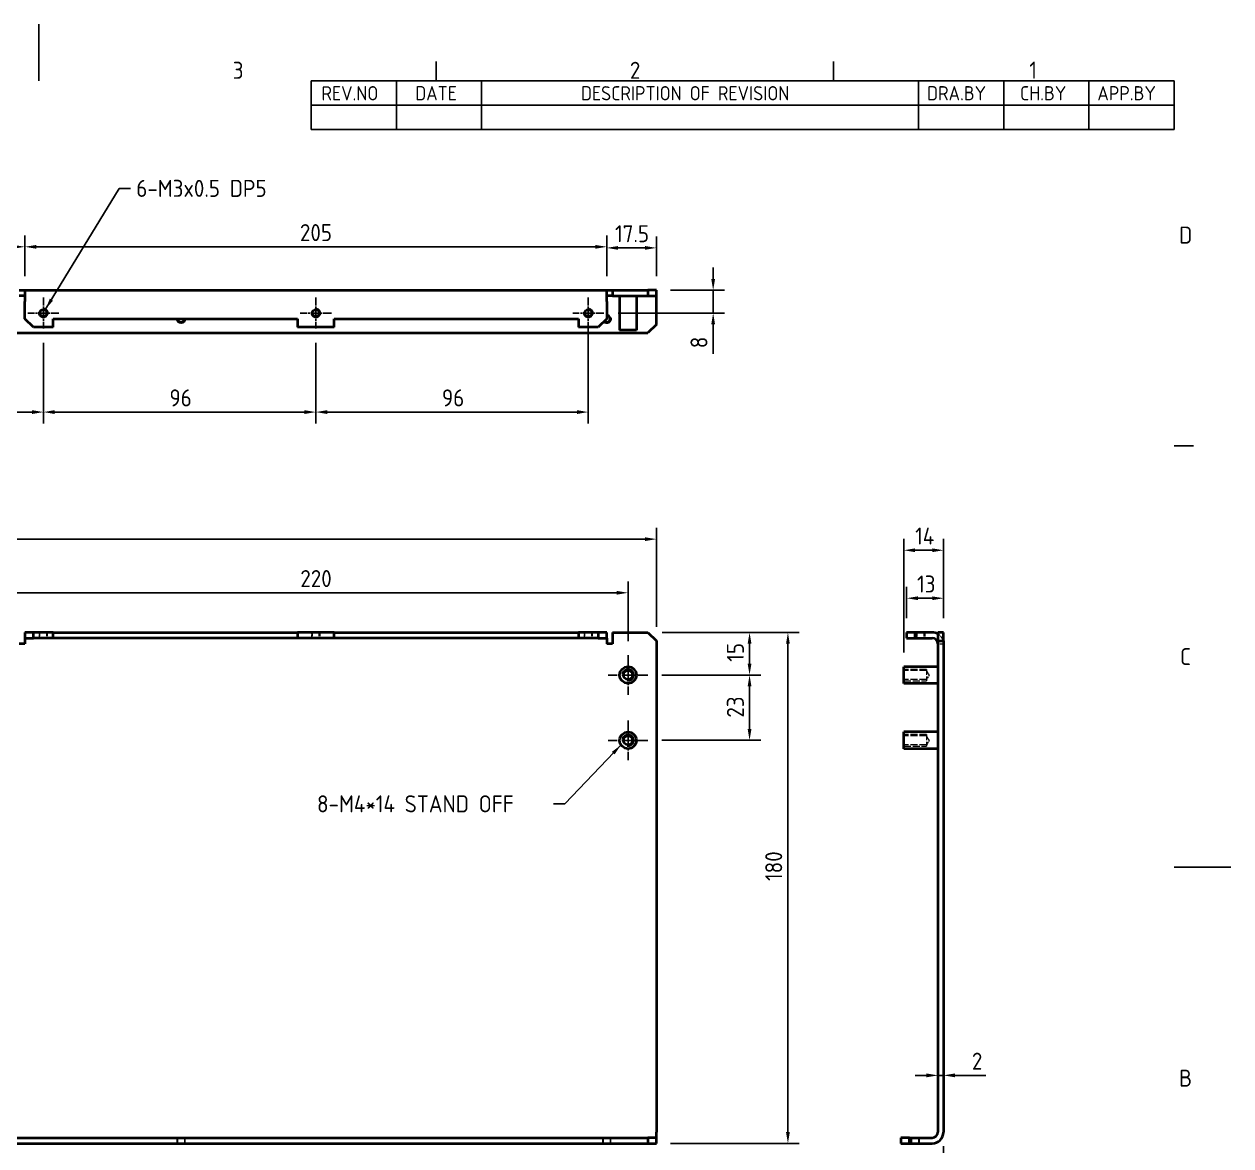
# Model space of a CAD drawing. Header units: millimetres. Extents: x 0 to 840, y 0 to 594.
# Drawn here: x 414.8 to 840, y 198.9 to 594 of the extents above; entities that cross this region are included whole.
import ezdxf

# ---------------------------------------------------------------- set-up
doc = ezdxf.new("R2010")
doc.units = ezdxf.units.MM
doc.header["$LTSCALE"] = 2
doc.linetypes.add('CHAIN', pattern=[0.3543, 0.2362, -0.0295, 0.0591, -0.0295])
doc.linetypes.add('DASHED', pattern=[0.2067, 0.1654, -0.0413])
doc.layers.get('0').update_dxf_attribs({"color": 3, "lineweight": 25})
for name, color, linetype, lineweight in [('가려진 것(ISO)', 2, 'DASHED', 18), ('가시적인 것(ISO)', 3, 'Continuous', 40), ('가시적인 좁은 것(ISO)', 3, 'Continuous', 35), ('경계(ISO)', 7, 'Continuous', 25), ('기호(ISO)', 5, 'Continuous', 25), ('중심 표식(ISO)', 1, 'Continuous', 25), ('치수(ISO)', 2, 'Continuous', 25)]:
    doc.layers.add(name, color=color, linetype=linetype, lineweight=lineweight)
doc.styles.add('ISO ProportionalPSTEK', font='isocp.shx')
doc.styles.add('문자 텍스트_PSTEK_POSCO', font='isocp.shx')
doc.styles.add('치수 텍스트_PSTEK_POSCO', font='isocp.shx')
doc.dimstyles.new('치수_PSTEK_POSCO', dxfattribs={"dimscale": 2, "dimtxt": 3, "dimasz": 2, "dimexe": 2, "dimexo": 2.5, "dimgap": 1, "dimtad": 1, "dimrnd": 1e-08, "dimdsep": 46, "dimtxsty": '치수 텍스트_PSTEK_POSCO', "dimcen": 0.09, "dimdle": 10, "dimclrd": 7, "dimclre": 7, "dimclrt": 2, "dimadec": 1, "dimazin": 2, "dimtfac": 1, "dimtmove": 0, "dimatfit": 3, "dimfxl": 0, "dimtolj": 1, "dimlwd": -1, "dimlwe": -1, "dimarcsym": 0})
doc.dimstyles.new('치수_PSTEK_POSCO$7', dxfattribs={"dimscale": 2, "dimtxt": 3, "dimasz": 2, "dimexe": 2, "dimexo": 2.5, "dimgap": 1, "dimtad": 1, "dimrnd": 1e-08, "dimdsep": 46, "dimtxsty": '치수 텍스트_PSTEK_POSCO', "dimcen": 0.09, "dimdle": 10, "dimclrd": 7, "dimclre": 7, "dimclrt": 2, "dimadec": 1, "dimazin": 2, "dimtfac": 1, "dimtmove": 0, "dimatfit": 3, "dimfxl": 0, "dimtolj": 1, "dimlwd": -1, "dimlwe": -1, "dimarcsym": 0})

# ---------------------------------------------------------------- blocks, each defined once
blk = doc.blocks.new('경계 Default Border')
at = {"layer": '경계(ISO)'}
for p, q in [((280, 287), (280, 290.4)), ((350, 287), (350, 290.4)), ((410, 222.75), (413.4, 222.75))]:
    blk.add_line(p, q, dxfattribs=at)
at = {"layer": '경계(ISO)', "flags": 128}
for points in [[(210, 297), (210, 287)], [(420, 148.5), (410, 148.5)]]:
    blk.add_lwpolyline(points, dxfattribs=at)
at = {"layer": '경계(ISO)', "color": 2, "char_height": 3, "attachment_point": 7, "style": '문자 텍스트_PSTEK_POSCO'}
for s, insert in [('3', (244.17, 287.37)), ('2', (314.13, 287.37)), ('1', (384.49, 287.4)), ('D', (410.88, 258.35)), ('C', (411.04, 184.1)), ('B', (410.88, 109.85))]:
    blk.add_mtext(s, dxfattribs=dict(at, insert=insert))
blk = doc.blocks.new('리비전 내역')
at = {"layer": '기호(ISO)'}
for p, q in [((258, 287), (410, 287)), ((258, 287), (258, 282.72)), ((273, 287), (273, 282.72)), ((288, 287), (288, 282.72)), ((365, 287), (365, 282.72)), ((380, 287), (380, 282.72)), ((395, 287), (395, 282.72)), ((410, 287), (410, 282.72)), ((258, 282.72), (410, 282.72)), ((258, 282.72), (258, 278.44)), ((273, 282.72), (273, 278.44)), ((288, 282.72), (288, 278.44)), ((365, 282.72), (365, 278.44)), ((380, 282.72), (380, 278.44)), ((395, 282.72), (395, 278.44)), ((410, 282.72), (410, 278.44)), ((258, 278.44), (410, 278.44))]:
    blk.add_line(p, q, dxfattribs=at)
at = {"layer": '기호(ISO)', "color": 2, "char_height": 2.5, "attachment_point": 7, "style": 'ISO ProportionalPSTEK'}
for s, insert in [('REV.NO', (259.79, 283.58)), ('DATE', (276.31, 283.58)), ('DESCRIPTION OF REVISION', (305.51, 283.58)), ('DRA.BY', (366.48, 283.58)), ('CH.BY', (382.86, 283.58)), ('APP.BY', (396.48, 283.58))]:
    blk.add_mtext(s, dxfattribs=dict(at, insert=insert))
blk = doc.blocks.new('*D25')
at = {"layer": 'Defpoints', "color": 0}
for p in [(627.6, 393.69), (407.6, 371.66), (627.6, 371.66)]:
    blk.add_point(p, dxfattribs=at)
at = {"layer": '치수(ISO)', "color": 7}
for p, q in [((407.6, 376.66), (407.6, 397.69)), ((627.6, 376.66), (627.6, 397.69)), ((411.6, 393.69), (623.6, 393.69))]:
    blk.add_line(p, q, dxfattribs=at)
for points in [[(411.6, 394.36), (411.6, 393.03), (407.6, 393.69)], [(623.6, 394.36), (623.6, 393.03), (627.6, 393.69)]]:
    blk.add_solid(points, dxfattribs=at)
at = {"layer": '치수(ISO)', "color": 2, "insert": (512.14, 398.69), "char_height": 6, "attachment_point": 4, "style": '치수 텍스트_PSTEK_POSCO'}
blk.add_mtext('\\A1;220', dxfattribs=at)
blk = doc.blocks.new('*D29')
at = {"layer": 'Defpoints', "color": 0}
for p in [(738.76, 203.71), (723.76, 199.71), (738.76, 182.34)]:
    blk.add_point(p, dxfattribs=at)
at = {"layer": '치수(ISO)', "color": 7}
for p, q in [((738.76, 198.71), (738.76, 178.34)), ((723.76, 194.71), (723.76, 178.34)), ((727.76, 182.34), (734.76, 182.34))]:
    blk.add_line(p, q, dxfattribs=at)
for points in [[(727.76, 183.01), (727.76, 181.67), (723.76, 182.34)], [(734.76, 183.01), (734.76, 181.67), (738.76, 182.34)]]:
    blk.add_solid(points, dxfattribs=at)
at = {"layer": '치수(ISO)', "color": 2, "insert": (728.43, 187.34), "char_height": 6, "attachment_point": 4, "style": '치수 텍스트_PSTEK_POSCO'}
blk.add_mtext('\\A1;15', dxfattribs=at)
blk = doc.blocks.new('*D30')
at = {"layer": 'Defpoints', "color": 0}
for p in [(634.6, 379.71), (670.42, 379.71), (634.55, 364.71)]:
    blk.add_point(p, dxfattribs=at)
at = {"layer": '치수(ISO)', "color": 7}
for p, q in [((639.6, 379.71), (674.42, 379.71)), ((670.42, 368.71), (670.42, 375.71)), ((639.55, 364.71), (674.42, 364.71))]:
    blk.add_line(p, q, dxfattribs=at)
for points in [[(669.75, 375.71), (671.09, 375.71), (670.42, 379.71)], [(669.75, 368.71), (671.09, 368.71), (670.42, 364.71)]]:
    blk.add_solid(points, dxfattribs=at)
at = {"layer": '치수(ISO)', "color": 2, "insert": (665.42, 369.38), "char_height": 6, "attachment_point": 4, "rotation": 90, "style": '치수 텍스트_PSTEK_POSCO'}
blk.add_mtext('\\A1;15', dxfattribs=at)
blk = doc.blocks.new('*D31')
at = {"layer": 'Defpoints', "color": 0}
for p in [(634.55, 364.71), (634.55, 341.71), (670.42, 341.71)]:
    blk.add_point(p, dxfattribs=at)
at = {"layer": '치수(ISO)', "color": 7}
for p, q in [((639.55, 364.71), (674.42, 364.71)), ((670.42, 360.71), (670.42, 345.71)), ((639.55, 341.71), (674.42, 341.71))]:
    blk.add_line(p, q, dxfattribs=at)
for points in [[(669.75, 360.71), (671.09, 360.71), (670.42, 364.71)], [(669.75, 345.71), (671.09, 345.71), (670.42, 341.71)]]:
    blk.add_solid(points, dxfattribs=at)
at = {"layer": '치수(ISO)', "color": 2, "insert": (665.42, 349.71), "char_height": 6, "attachment_point": 4, "rotation": 90, "style": '치수 텍스트_PSTEK_POSCO'}
blk.add_mtext('\\A1;23', dxfattribs=at)
blk = doc.blocks.new('*D34')
at = {"layer": 'Defpoints', "color": 0}
for p in [(415.1, 515.56), (375.1, 500.24), (415.1, 500.24)]:
    blk.add_point(p, dxfattribs=at)
at = {"layer": '치수(ISO)', "color": 7}
for p, q in [((375.1, 505.24), (375.1, 519.56)), ((415.1, 505.24), (415.1, 519.56)), ((379.1, 515.56), (411.1, 515.56))]:
    blk.add_line(p, q, dxfattribs=at)
for points in [[(379.1, 516.22), (379.1, 514.89), (375.1, 515.56)], [(411.1, 516.22), (411.1, 514.89), (415.1, 515.56)]]:
    blk.add_solid(points, dxfattribs=at)
at = {"layer": '치수(ISO)', "color": 2, "insert": (391.49, 520.56), "char_height": 6, "attachment_point": 4, "style": '치수 텍스트_PSTEK_POSCO'}
blk.add_mtext('\\A1;40', dxfattribs=at)
blk = doc.blocks.new('*D38')
at = {"layer": 'Defpoints', "color": 0}
for p in [(421.6, 486.74), (517.6, 486.74), (517.6, 457.34)]:
    blk.add_point(p, dxfattribs=at)
at = {"layer": '치수(ISO)', "color": 7}
for p, q in [((421.6, 481.74), (421.6, 453.34)), ((517.6, 481.74), (517.6, 453.34)), ((425.6, 457.34), (513.6, 457.34))]:
    blk.add_line(p, q, dxfattribs=at)
for points in [[(425.6, 458.01), (425.6, 456.67), (421.6, 457.34)], [(513.6, 458.01), (513.6, 456.67), (517.6, 457.34)]]:
    blk.add_solid(points, dxfattribs=at)
at = {"layer": '치수(ISO)', "color": 2, "insert": (466.02, 462.34), "char_height": 6, "attachment_point": 4, "style": '치수 텍스트_PSTEK_POSCO'}
blk.add_mtext('\\A1;96', dxfattribs=at)
blk = doc.blocks.new('*D39')
at = {"layer": 'Defpoints', "color": 0}
for p in [(613.6, 492.24), (517.6, 486.74), (613.6, 457.34)]:
    blk.add_point(p, dxfattribs=at)
at = {"layer": '치수(ISO)', "color": 7}
for p, q in [((613.6, 487.24), (613.6, 453.34)), ((517.6, 481.74), (517.6, 453.34)), ((521.6, 457.34), (609.6, 457.34))]:
    blk.add_line(p, q, dxfattribs=at)
for points in [[(521.6, 458.01), (521.6, 456.67), (517.6, 457.34)], [(609.6, 458.01), (609.6, 456.67), (613.6, 457.34)]]:
    blk.add_solid(points, dxfattribs=at)
at = {"layer": '치수(ISO)', "color": 2, "insert": (562.02, 462.34), "char_height": 6, "attachment_point": 4, "style": '치수 텍스트_PSTEK_POSCO'}
blk.add_mtext('\\A1;96', dxfattribs=at)
blk = doc.blocks.new('*D40')
at = {"layer": 'Defpoints', "color": 0}
for p in [(637.6, 500.24), (619.1, 492.24), (657.6, 492.24)]:
    blk.add_point(p, dxfattribs=at)
at = {"layer": '치수(ISO)', "color": 7}
for p, q in [((657.6, 504.24), (657.6, 508.24)), ((642.6, 500.24), (661.6, 500.24)), ((657.6, 500.24), (657.6, 492.24)), ((624.1, 492.24), (661.6, 492.24)), ((657.6, 488.24), (657.6, 477.84))]:
    blk.add_line(p, q, dxfattribs=at)
for points in [[(656.93, 504.24), (658.26, 504.24), (657.6, 500.24)], [(656.93, 488.24), (658.26, 488.24), (657.6, 492.24)]]:
    blk.add_solid(points, dxfattribs=at)
at = {"layer": '치수(ISO)', "color": 2, "insert": (652.6, 479.84), "char_height": 6, "attachment_point": 4, "rotation": 90, "style": '치수 텍스트_PSTEK_POSCO'}
blk.add_mtext('\\A1;8', dxfattribs=at)
blk = doc.blocks.new('*D41')
at = {"layer": 'Defpoints', "color": 0}
for p in [(637.6, 412.58), (152.6, 376.71), (637.6, 376.71)]:
    blk.add_point(p, dxfattribs=at)
at = {"layer": '치수(ISO)', "color": 7}
for p, q in [((152.6, 381.71), (152.6, 416.58)), ((156.6, 412.58), (633.6, 412.58)), ((637.6, 381.71), (637.6, 416.58))]:
    blk.add_line(p, q, dxfattribs=at)
for points in [[(156.6, 413.24), (156.6, 411.91), (152.6, 412.58)], [(633.6, 413.24), (633.6, 411.91), (637.6, 412.58)]]:
    blk.add_solid(points, dxfattribs=at)
at = {"layer": '치수(ISO)', "color": 2, "insert": (389.27, 417.58), "char_height": 6, "attachment_point": 4, "style": '치수 텍스트_PSTEK_POSCO'}
blk.add_mtext('\\A1;485', dxfattribs=at)
blk = doc.blocks.new('*D42')
at = {"layer": 'Defpoints', "color": 0}
for p in [(634.6, 379.71), (637.6, 199.71), (683.93, 199.71)]:
    blk.add_point(p, dxfattribs=at)
at = {"layer": '치수(ISO)', "color": 7}
for p, q in [((639.6, 379.71), (687.93, 379.71)), ((683.93, 375.71), (683.93, 203.71)), ((642.6, 199.71), (687.93, 199.71))]:
    blk.add_line(p, q, dxfattribs=at)
for points in [[(683.27, 375.71), (684.6, 375.71), (683.93, 379.71)], [(683.27, 203.71), (684.6, 203.71), (683.93, 199.71)]]:
    blk.add_solid(points, dxfattribs=at)
at = {"layer": '치수(ISO)', "color": 2, "insert": (678.93, 292.15), "char_height": 6, "attachment_point": 4, "rotation": 90, "style": '치수 텍스트_PSTEK_POSCO'}
blk.add_mtext('\\A1;180', dxfattribs=at)
blk = doc.blocks.new('*D43')
at = {"layer": 'Defpoints', "color": 0}
for p in [(738.76, 391.77), (725.76, 379.71), (738.76, 379.71)]:
    blk.add_point(p, dxfattribs=at)
at = {"layer": '치수(ISO)', "color": 7}
for p, q in [((725.76, 384.71), (725.76, 395.77)), ((738.76, 384.71), (738.76, 395.77)), ((729.76, 391.77), (734.76, 391.77))]:
    blk.add_line(p, q, dxfattribs=at)
for points in [[(729.76, 392.43), (729.76, 391.1), (725.76, 391.77)], [(734.76, 392.43), (734.76, 391.1), (738.76, 391.77)]]:
    blk.add_solid(points, dxfattribs=at)
at = {"layer": '치수(ISO)', "color": 2, "insert": (729.43, 396.77), "char_height": 6, "attachment_point": 4, "style": '치수 텍스트_PSTEK_POSCO'}
blk.add_mtext('\\A1;13', dxfattribs=at)
blk = doc.blocks.new('*D44')
at = {"layer": 'Defpoints', "color": 0}
for p in [(738.76, 408.66), (738.76, 379.71), (724.76, 367.66)]:
    blk.add_point(p, dxfattribs=at)
at = {"layer": '치수(ISO)', "color": 7}
for p, q in [((724.76, 372.66), (724.76, 412.66)), ((738.76, 384.71), (738.76, 412.66)), ((728.76, 408.66), (734.76, 408.66))]:
    blk.add_line(p, q, dxfattribs=at)
for points in [[(728.76, 409.33), (728.76, 408), (724.76, 408.66)], [(734.76, 409.33), (734.76, 408), (738.76, 408.66)]]:
    blk.add_solid(points, dxfattribs=at)
at = {"layer": '치수(ISO)', "color": 2, "insert": (728.76, 413.66), "char_height": 6, "attachment_point": 4, "style": '치수 텍스트_PSTEK_POSCO'}
blk.add_mtext('\\A1;14', dxfattribs=at)
blk = doc.blocks.new('*D48')
at = {"layer": 'Defpoints', "color": 0}
for p in [(368.6, 486.74), (421.6, 486.74), (421.6, 457.34)]:
    blk.add_point(p, dxfattribs=at)
at = {"layer": '치수(ISO)', "color": 7}
for p, q in [((368.6, 481.74), (368.6, 453.34)), ((421.6, 481.74), (421.6, 453.34)), ((372.6, 457.34), (417.6, 457.34))]:
    blk.add_line(p, q, dxfattribs=at)
for points in [[(372.6, 458.01), (372.6, 456.67), (368.6, 457.34)], [(417.6, 458.01), (417.6, 456.67), (421.6, 457.34)]]:
    blk.add_solid(points, dxfattribs=at)
at = {"layer": '치수(ISO)', "color": 2, "insert": (391.67, 462.34), "char_height": 6, "attachment_point": 4, "style": '치수 텍스트_PSTEK_POSCO'}
blk.add_mtext('\\A1;53', dxfattribs=at)
blk = doc.blocks.new('*D49')
at = {"layer": 'Defpoints', "color": 0}
for p in [(620.1, 515.56), (415.1, 500.24), (620.1, 500.24)]:
    blk.add_point(p, dxfattribs=at)
at = {"layer": '치수(ISO)', "color": 7}
for p, q in [((415.1, 505.24), (415.1, 519.56)), ((620.1, 505.24), (620.1, 519.56)), ((419.1, 515.56), (616.1, 515.56))]:
    blk.add_line(p, q, dxfattribs=at)
for points in [[(419.1, 516.22), (419.1, 514.89), (415.1, 515.56)], [(616.1, 516.22), (616.1, 514.89), (620.1, 515.56)]]:
    blk.add_solid(points, dxfattribs=at)
at = {"layer": '치수(ISO)', "color": 2, "insert": (512, 520.56), "char_height": 6, "attachment_point": 4, "style": '치수 텍스트_PSTEK_POSCO'}
blk.add_mtext('\\A1;205', dxfattribs=at)
blk = doc.blocks.new('*D50')
at = {"layer": 'Defpoints', "color": 0}
for p in [(637.6, 515.18), (620.1, 500.24), (637.6, 500.24)]:
    blk.add_point(p, dxfattribs=at)
at = {"layer": '치수(ISO)', "color": 7}
for p, q in [((620.1, 505.24), (620.1, 519.18)), ((637.6, 505.24), (637.6, 519.18)), ((624.1, 515.18), (633.6, 515.18))]:
    blk.add_line(p, q, dxfattribs=at)
for points in [[(624.1, 515.84), (624.1, 514.51), (620.1, 515.18)], [(633.6, 515.84), (633.6, 514.51), (637.6, 515.18)]]:
    blk.add_solid(points, dxfattribs=at)
at = {"layer": '치수(ISO)', "color": 2, "insert": (623.02, 520.18), "char_height": 6, "attachment_point": 4, "style": '치수 텍스트_PSTEK_POSCO'}
blk.add_mtext('\\A1;17.5', dxfattribs=at)
blk = doc.blocks.new('*D55')
at = {"layer": 'Defpoints', "color": 0}
for p in [(736.76, 229.62), (738.76, 229.62), (738.76, 223.68)]:
    blk.add_point(p, dxfattribs=at)
at = {"layer": '치수(ISO)', "color": 7}
for p, q in [((732.76, 223.68), (728.76, 223.68)), ((736.76, 223.68), (738.76, 223.68)), ((742.76, 223.68), (753.67, 223.68))]:
    blk.add_line(p, q, dxfattribs=at)
for points in [[(732.76, 224.35), (732.76, 223.01), (736.76, 223.68)], [(742.76, 224.35), (742.76, 223.01), (738.76, 223.68)]]:
    blk.add_solid(points, dxfattribs=at)
at = {"layer": '치수(ISO)', "color": 2, "insert": (748.76, 228.68), "char_height": 6, "attachment_point": 4, "style": '치수 텍스트_PSTEK_POSCO'}
blk.add_mtext('\\A1;2', dxfattribs=at)

msp = doc.modelspace()

# ---------------------------------------------------------------- linework, layer by layer
at = {"layer": '가려진 것(ISO)', "ltscale": 1.904597}
for p, q in [((420.097, 379.707), (420.097, 377.707)), ((420.367, 377.707), (420.367, 379.707)), ((422.826, 377.707), (422.826, 379.707)), ((423.097, 377.707), (423.097, 379.707)), ((516.097, 379.707), (516.097, 377.707)), ((516.367, 377.707), (516.367, 379.707)), ((518.826, 377.707), (518.826, 379.707)), ((519.097, 377.707), (519.097, 379.707)), ((612.097, 379.707), (612.097, 377.707)), ((612.367, 377.707), (612.367, 379.707)), ((614.826, 377.707), (614.826, 379.707)), ((615.097, 377.707), (615.097, 379.707)), ((729.256, 379.707), (729.256, 377.707)), ((729.526, 377.707), (729.526, 379.707)), ((731.985, 377.707), (731.985, 379.707)), ((732.256, 377.707), (732.256, 379.707)), ((736.756, 375.707), (738.756, 375.707)), ((468.597, 201.707), (468.597, 199.707)), ((468.867, 201.707), (468.867, 199.707)), ((471.326, 201.707), (471.326, 199.707)), ((471.597, 199.707), (471.597, 201.707)), ((618.597, 201.707), (618.597, 199.707)), ((618.867, 201.707), (618.867, 199.707)), ((621.326, 201.707), (621.326, 199.707)), ((621.597, 199.707), (621.597, 201.707)), ((727.256, 201.707), (727.256, 199.707)), ((727.526, 201.707), (727.526, 199.707)), ((729.985, 201.707), (729.985, 199.707)), ((730.256, 199.707), (730.256, 201.707))]:
    msp.add_line(p, q, dxfattribs=at)
at = {"layer": '가려진 것(ISO)', "ltscale": 7.618686}
for p, q in [((732.756, 366.707), (724.756, 366.707)), ((732.756, 366.328), (724.756, 366.328)), ((732.756, 363.086), (724.756, 363.086)), ((724.756, 362.707), (732.756, 362.707)), ((732.756, 343.707), (724.756, 343.707)), ((732.756, 343.328), (724.756, 343.328)), ((732.756, 340.086), (724.756, 340.086)), ((724.756, 339.707), (732.756, 339.707))]:
    msp.add_line(p, q, dxfattribs=at)
at = {"layer": '가려진 것(ISO)', "ltscale": 5.983681}
for p, q in [((732.756, 366.707), (732.756, 362.707)), ((732.756, 343.707), (732.756, 339.707))]:
    msp.add_line(p, q, dxfattribs=at)
at = {"layer": '가려진 것(ISO)', "ltscale": 1.800898}
for p, q in [((733.73, 364.707), (732.756, 366.328)), ((733.73, 364.707), (732.756, 363.086)), ((733.73, 341.707), (732.756, 343.328)), ((733.73, 341.707), (732.756, 340.086))]:
    msp.add_line(p, q, dxfattribs=at)
at = {"layer": '가려진 것(ISO)', "ltscale": 3.989087}
msp.add_arc((734.756, 375.707), 4, 0, 60, dxfattribs=at)
at = {"layer": '가시적인 것(ISO)'}
for p, q in [((413.097, 500.238), (415.097, 500.238)), ((415.097, 498.238), (413.097, 498.238)), ((415.097, 500.238), (620.097, 500.238)), ((415.097, 500.238), (415.097, 496.238)), ((620.097, 500.238), (622.097, 500.238)), ((620.097, 496.238), (620.097, 500.238)), ((622.097, 498.238), (620.097, 498.238)), ((622.097, 500.238), (634.597, 500.238)), ((622.097, 500.238), (622.097, 498.238)), ((622.097, 498.238), (634.597, 498.238)), ((624.647, 498.238), (624.647, 486.238)), ((630.547, 498.238), (630.547, 486.238)), ((637.597, 500.238), (634.597, 500.238)), ((634.597, 500.238), (634.597, 498.238)), ((634.597, 498.238), (637.597, 498.238)), ((637.597, 498.238), (637.597, 500.238)), ((637.597, 496.238), (637.597, 498.238)), ((415.097, 490.238), (415.097, 496.238)), ((620.097, 496.238), (620.097, 490.238)), ((637.597, 488.238), (637.597, 496.238)), ((418.097, 487.238), (415.097, 490.238)), ((425.097, 487.238), (425.097, 490.238)), ((425.097, 490.238), (511.097, 490.238)), ((511.097, 490.238), (511.097, 487.238)), ((524.097, 487.238), (524.097, 490.238)), ((524.097, 490.238), (610.097, 490.238)), ((610.097, 490.238), (610.097, 487.238)), ((620.097, 490.238), (617.097, 487.238)), ((155.597, 485.238), (634.597, 485.238)), ((425.097, 487.238), (418.097, 487.238)), ((524.097, 487.238), (511.097, 487.238)), ((617.097, 487.238), (610.097, 487.238)), ((630.547, 486.238), (624.647, 486.238)), ((637.597, 488.238), (634.597, 485.238)), ((418.097, 379.707), (415.097, 379.707)), ((415.097, 379.707), (415.097, 377.707)), ((425.097, 379.707), (418.097, 379.707)), ((418.097, 377.707), (418.097, 379.707)), ((425.097, 377.707), (425.097, 379.707)), ((425.097, 379.707), (511.097, 379.707)), ((511.097, 379.707), (511.097, 377.707)), ((524.097, 379.707), (511.097, 379.707)), ((524.097, 377.707), (524.097, 379.707)), ((524.097, 379.707), (610.097, 379.707)), ((610.097, 379.707), (610.097, 377.707)), ((617.097, 379.707), (610.097, 379.707)), ((620.097, 379.707), (617.097, 379.707)), ((617.097, 379.707), (617.097, 377.707)), ((620.097, 377.707), (620.097, 379.707)), ((622.097, 379.707), (634.597, 379.707)), ((622.097, 379.707), (622.097, 375.707)), ((634.597, 379.707), (637.597, 376.707)), ((728.756, 379.707), (725.756, 379.707)), ((725.756, 379.707), (725.756, 377.707)), ((734.756, 379.707), (728.756, 379.707)), ((728.756, 377.707), (728.756, 379.707)), ((736.756, 379.707), (736.756, 376.707)), ((738.756, 379.707), (736.756, 379.707)), ((738.756, 376.707), (738.756, 379.707)), ((415.097, 375.707), (413.097, 375.707)), ((415.097, 377.707), (418.097, 377.707)), ((415.097, 377.707), (415.097, 375.707)), ((425.097, 377.707), (418.097, 377.707)), ((511.097, 377.707), (425.097, 377.707)), ((524.097, 377.707), (511.097, 377.707)), ((610.097, 377.707), (524.097, 377.707)), ((617.097, 377.707), (610.097, 377.707)), ((617.097, 377.707), (620.097, 377.707)), ((620.097, 377.707), (620.097, 375.707)), ((622.097, 375.707), (620.097, 375.707)), ((637.597, 376.707), (637.597, 203.707)), ((725.756, 377.707), (728.756, 377.707)), ((728.756, 377.707), (734.756, 377.707)), ((736.756, 376.707), (738.756, 376.707)), ((736.756, 376.707), (736.756, 203.707)), ((738.756, 376.707), (738.756, 203.707)), ((724.756, 361.757), (724.756, 367.657)), ((736.756, 367.657), (724.756, 367.657)), ((736.756, 361.757), (724.756, 361.757)), ((724.756, 338.757), (724.756, 344.657)), ((736.756, 344.657), (724.756, 344.657)), ((736.756, 338.757), (724.756, 338.757)), ((155.597, 201.707), (634.597, 201.707)), ((637.597, 201.707), (634.597, 201.707)), ((634.597, 201.707), (634.597, 199.707)), ((637.597, 201.707), (637.597, 203.707)), ((637.597, 199.707), (637.597, 201.707)), ((726.756, 201.707), (723.756, 201.707)), ((723.756, 201.707), (723.756, 199.707)), ((726.756, 199.707), (726.756, 201.707)), ((726.756, 201.707), (734.756, 201.707)), ((155.597, 199.707), (634.597, 199.707)), ((634.597, 199.707), (637.597, 199.707)), ((723.756, 199.707), (726.756, 199.707)), ((726.756, 199.707), (734.756, 199.707))]:
    msp.add_line(p, q, dxfattribs=at)
for centre, radius in [((421.597, 492.238), 1.23), ((517.597, 492.238), 1.23), ((613.597, 492.238), 1.23), ((627.597, 364.707), 2.95), ((627.597, 364.707), 1.621), ((627.597, 341.707), 2.95), ((627.597, 341.707), 1.621)]:
    msp.add_circle(centre, radius, dxfattribs=at)
for centre, radius, start, end in [((470.097, 490.238), 1.23, 180, 0), ((620.097, 490.238), 1.229, 225, 90), ((734.756, 375.707), 4, 60, 90), ((734.756, 375.707), 2, 0, 90), ((734.756, 203.707), 4, 270, 0), ((734.756, 203.707), 2, 270, 0)]:
    msp.add_arc(centre, radius, start, end, dxfattribs=at)
at = {"layer": '가시적인 좁은 것(ISO)'}
for centre, radius, start, end in [((421.597, 492.238), 1.5, 170, 80), ((517.597, 492.238), 1.5, 170, 80), ((613.597, 492.238), 1.5, 170, 80), ((470.097, 490.238), 1.5, 180, 0), ((620.097, 490.238), 1.5, 225, 10), ((627.597, 364.707), 2, 260, 170), ((627.597, 341.707), 2, 260, 170)]:
    msp.add_arc(centre, radius, start, end, dxfattribs=at)
at = {"layer": '중심 표식(ISO)', "linetype": 'CHAIN', "ltscale": 6.111541}
for p, q in [((421.597, 497.738), (421.597, 486.738)), ((517.597, 497.738), (517.597, 486.738)), ((613.597, 497.738), (613.597, 486.738)), ((427.097, 492.238), (416.097, 492.238)), ((523.097, 492.238), (512.097, 492.238)), ((619.097, 492.238), (608.097, 492.238))]:
    msp.add_line(p, q, dxfattribs=at)
at = {"layer": '중심 표식(ISO)', "linetype": 'CHAIN', "ltscale": 7.722792}
for p, q in [((627.597, 371.657), (627.597, 357.757)), ((634.547, 364.707), (620.647, 364.707)), ((627.597, 348.657), (627.597, 334.757)), ((634.547, 341.707), (620.647, 341.707))]:
    msp.add_line(p, q, dxfattribs=at)

# ---------------------------------------------------------------- block references
at = {"xscale": 2, "yscale": 2, "zscale": 2}
msp.add_blockref('경계 Default Border', (0, 0), dxfattribs=at)
at = {"layer": '기호(ISO)', "xscale": 2, "yscale": 2, "zscale": 2}
msp.add_blockref('리비전 내역', (0, 0), dxfattribs=at)

# ---------------------------------------------------------------- texts
at = {"layer": '기호(ISO)', "color": 2, "insert": (454.33, 536.149), "char_height": 6, "width": 54.56167, "attachment_point": 4, "line_spacing_factor": 0.525, "style": '치수 텍스트_PSTEK_POSCO'}
msp.add_mtext('{6-M3x0.5 DP5}', dxfattribs=at)
at = {"layer": '기호(ISO)', "color": 2, "insert": (518.016, 319.334), "char_height": 6, "width": 81.36115, "attachment_point": 4, "style": '치수 텍스트_PSTEK_POSCO'}
msp.add_mtext('{\\fISOCP|b0|i0;\\H6.0000;8-M4*14 STAND OFF}', dxfattribs=at)

# ---------------------------------------------------------------- dimensions: what is measured, and where the dimension line sits
at = {"layer": '치수(ISO)', "color": 7}
for base, p1, p2, angle, override, picture, middle in [((415.097, 515.556), (375.097, 500.238), (415.097, 500.238), 180, {"dimdec": 2, "dimtp": 0, "dimtm": 0, "dimtdec": 2, "dimtofl": 0, "dimatfit": 1}, '*D34', (395.097, 515.556)), ((620.097, 515.556), (415.097, 500.238), (620.097, 500.238), 180, {"dimdec": 2, "dimtp": 0, "dimtm": 0, "dimtdec": 2, "dimtofl": 0, "dimatfit": 1}, '*D49', (517.597, 515.556)), ((637.597, 515.178), (620.097, 500.238), (637.597, 500.238), 180, {"dimdec": 2, "dimtp": 0, "dimtm": 0, "dimtdec": 2, "dimtofl": 0, "dimatfit": 1}, '*D50', (628.847, 515.178)), ((657.597, 492.238), (637.597, 500.238), (619.097, 492.238), 90, {"dimdec": 2, "dimtp": 0, "dimtm": 0, "dimtdec": 2, "dimtofl": 1, "dimatfit": 1}, '*D40', (657.597, 481.038)), ((613.597, 457.341), (517.597, 486.738), (613.597, 492.238), 180, {"dimdec": 2, "dimtp": 0, "dimtm": 0, "dimtdec": 2, "dimtofl": 0, "dimatfit": 1}, '*D39', (565.597, 457.341)), ((421.597, 457.341), (368.597, 486.738), (421.597, 486.738), 180, {"dimdec": 2, "dimtp": 0, "dimtm": 0, "dimtdec": 2, "dimtofl": 0, "dimatfit": 1}, '*D48', (395.097, 457.341)), ((517.597, 457.341), (421.597, 486.738), (517.597, 486.738), 180, {"dimdec": 2, "dimtp": 0, "dimtm": 0, "dimtdec": 2, "dimtofl": 0, "dimatfit": 1}, '*D38', (469.597, 457.341)), ((738.756, 408.664), (724.756, 367.657), (738.756, 379.707), 180, {"dimdec": 2, "dimtp": 0, "dimtm": 0, "dimtdec": 2, "dimtofl": 0, "dimatfit": 1}, '*D44', (731.756, 408.664)), ((627.597, 393.693), (407.597, 371.657), (627.597, 371.657), 180, {"dimdec": 2, "dimtp": 0, "dimtm": 0, "dimtdec": 2, "dimtofl": 0, "dimatfit": 1}, '*D25', (517.617, 393.693)), ((738.756, 391.768), (725.756, 379.707), (738.756, 379.707), 180, {"dimdec": 2, "dimtp": 0, "dimtm": 0, "dimtdec": 2, "dimtofl": 0, "dimatfit": 1}, '*D43', (732.256, 391.768)), ((670.42, 379.707), (634.547, 364.707), (634.597, 379.707), 90, {"dimdec": 2, "dimtp": 0, "dimtm": 0, "dimtdec": 2, "dimtofl": 0, "dimatfit": 1}, '*D30', (670.42, 372.207)), ((683.933, 199.707), (634.597, 379.707), (637.597, 199.707), 270, {"dimdec": 2, "dimtp": 0, "dimtm": 0, "dimtdec": 2, "dimtofl": 0, "dimatfit": 1}, '*D42', (683.933, 296.957)), ((670.42, 341.707), (634.547, 364.707), (634.547, 341.707), 90, {"dimdec": 2, "dimtp": 0, "dimtm": 0, "dimtdec": 2, "dimtofl": 0, "dimatfit": 1}, '*D31', (670.42, 353.207)), ((738.756, 223.68), (736.756, 229.617), (738.756, 229.617), 180, {"dimdec": 2, "dimse1": 1, "dimse2": 1, "dimtp": 0, "dimtm": 0, "dimtdec": 2, "dimtofl": 1, "dimatfit": 1}, '*D55', (750.212, 223.68)), ((738.756, 182.341), (723.756, 199.707), (738.756, 203.707), 180, {"dimdec": 2, "dimtp": 0, "dimtm": 0, "dimtdec": 2, "dimtofl": 0, "dimatfit": 1}, '*D29', (731.256, 182.341))]:
    dim = msp.add_linear_dim(base=base, p1=p1, p2=p2, angle=angle, dimstyle='치수_PSTEK_POSCO', override=override, dxfattribs=at)
    dim.commit()
    dim.dimension.update_dxf_attribs({"geometry": picture, "text_midpoint": middle, "dimtype": 160})
dim = msp.add_linear_dim(base=(637.597, 412.578), p1=(152.597, 376.707), p2=(637.597, 376.707), dimstyle='치수_PSTEK_POSCO', override={"dimdec": 2, "dimtp": 0, "dimtm": 0, "dimtdec": 2, "dimtofl": 0, "dimatfit": 1}, dxfattribs=at)
dim.commit()
dim.dimension.update_dxf_attribs({"geometry": '*D41', "text_midpoint": (395.097, 412.578), "dimtype": 160})

# ---------------------------------------------------------------- leaders
at = {"layer": '기호(ISO)', "color": 7, "annotation_type": 0, "has_hookline": 1}
for points, hookline_direction, text_width in [([(422.347, 493.537), (448.33, 536.149), (452.33, 536.149)], 0, 47.408), ([(625.131, 340.088), (605.377, 319.334), (601.377, 319.334)], 1, 79.415)]:
    msp.add_leader(points, dimstyle='치수_PSTEK_POSCO$7', override={"dimtad": 0}, dxfattribs=dict(at, hookline_direction=hookline_direction, text_width=text_width))

doc.saveas('drawing.dxf')
